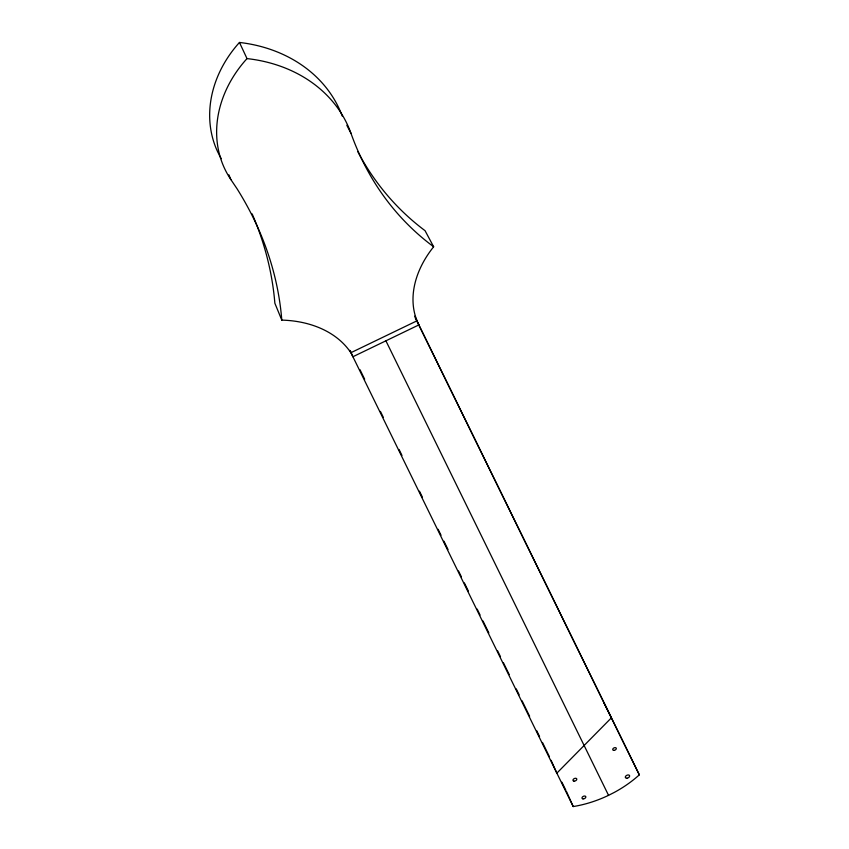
<?xml version="1.0" encoding="UTF-8"?>
<svg xmlns="http://www.w3.org/2000/svg" width="849" height="849" viewBox="0 0 849 849"><rect width="100%" height="100%" fill="white"/><g stroke="black" fill="none" stroke-linecap="round" stroke-linejoin="round"><path stroke-width="1.27" d="M349.788 350.361L573.213 806.55A87.118 55.694 -25.3 0 0 608.542 795.343L614.156 792.488A87.118 55.694 -25.3 0 0 639.329 774.84L415.405 317.834M228.89 174.82L230.875 179.595L237.009 188.69A521.275 373.613 -0.7 0 1 281.794 320.105A105.255 76.389 -19.5 0 1 350.849 352.728L417.029 320.795A96.807 70.594 -30.8 0 1 433.648 246.772L425.062 230.695A408.189 307.773 -48.1 0 1 357.737 151.568M346.827 125.291L350.987 133.335A412.996 308.58 -47.5 0 0 433.648 246.772M603.957 702.93L611.407 717.829L556.848 773.142L551.097 760.29M639.329 774.84L415.352 317.94M414.705 316.146L418.95 324.87L352.866 356.76L350.255 350.733M385.902 340.82L608.542 795.343M360.008 369.697L364.667 379.227M380.405 411.383L383.324 417.337M399.062 449.492L401.98 455.446M419.47 491.178L422.377 497.132M438.116 529.288L441.034 535.241M443.953 541.195L448.028 549.536M458.524 570.974L461.442 576.927M464.35 582.881L468.436 591.222M477.18 609.083L480.088 615.037M483.007 620.99L488.833 632.908M497.578 650.769L500.496 656.723M503.404 662.676L509.241 674.594M516.234 688.879L519.153 694.832M522.061 700.796L529.638 716.269M536.632 730.564L539.55 736.518M542.469 742.472L549.462 756.767M561.9 782.184L565.848 790.26M218.31 153.17A116.355 98.176 -28.7 0 1 239.46 42.45L247.006 58.592A146.93 121.534 -18.9 0 1 350.987 133.335M566.421 791.406L573.213 806.55M281.794 320.105L274.864 303.242A515.088 372.552 -0.1 0 0 252.153 213.895M239.46 42.45A145.2 121.29 -18.7 0 1 342.232 116.058M221.271 158.667A116.355 98.176 -28.7 0 1 218.872 154.285M230.875 179.595A117.767 98.388 -28.5 0 1 247.006 58.592M614.092 750.367A1.921 1.22 -26 0 0 616.247 748.171A1.921 1.22 -26 0 0 613.201 748.457A1.921 1.22 -26 0 0 614.092 750.367M626.944 778.193A2.303 1.433 -25.9 0 0 629.544 775.583A2.303 1.433 -25.9 0 0 625.893 775.954A2.303 1.433 -25.9 0 0 626.944 778.193M573.998 781.133A2.027 1.274 -24.8 0 0 576.8 779.159A2.027 1.274 -24.8 0 0 573.85 778.83A2.027 1.274 -24.8 0 0 573.998 781.133M583.019 798.888A2.048 1.274 -24.8 0 0 585.842 796.903A2.048 1.274 -24.8 0 0 582.881 796.595A2.048 1.274 -24.8 0 0 583.019 798.888"/></g></svg>
